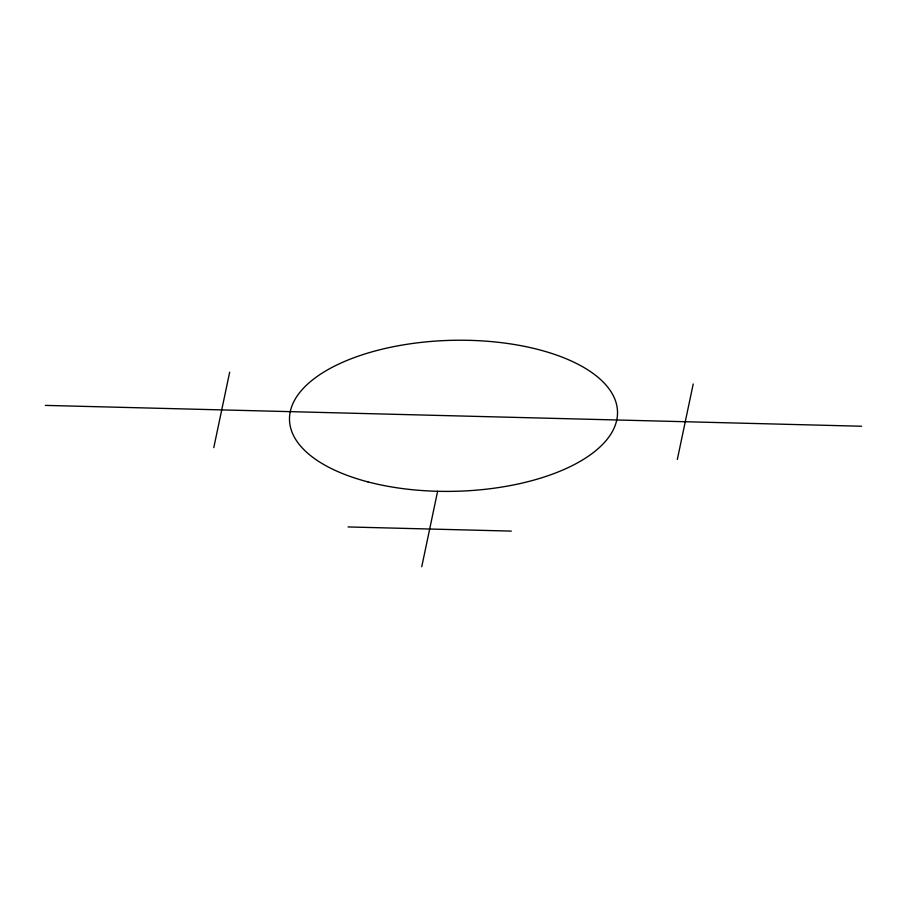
<?xml version="1.0" encoding="UTF-8"?>
<svg xmlns="http://www.w3.org/2000/svg" width="907" height="907" viewBox="0 0 907 907"><rect width="100%" height="100%" fill="white"/><g stroke="black" fill="none" stroke-linecap="round" stroke-linejoin="round"><path stroke-width="1.36" d="M213.791 447.639L229.675 372.165M421.744 566.762L437.616 491.288M677.325 459.464L693.209 383.99M45.35 405.395L861.65 426.233M348.05 526.944L511.31 531.105M367.879 481.878A164.065 75.508 -1.4 0 0 617.474 414.59A164.065 75.508 -1.4 0 0 375.147 350.975A164.065 75.508 -1.4 0 0 367.879 481.878"/></g></svg>
